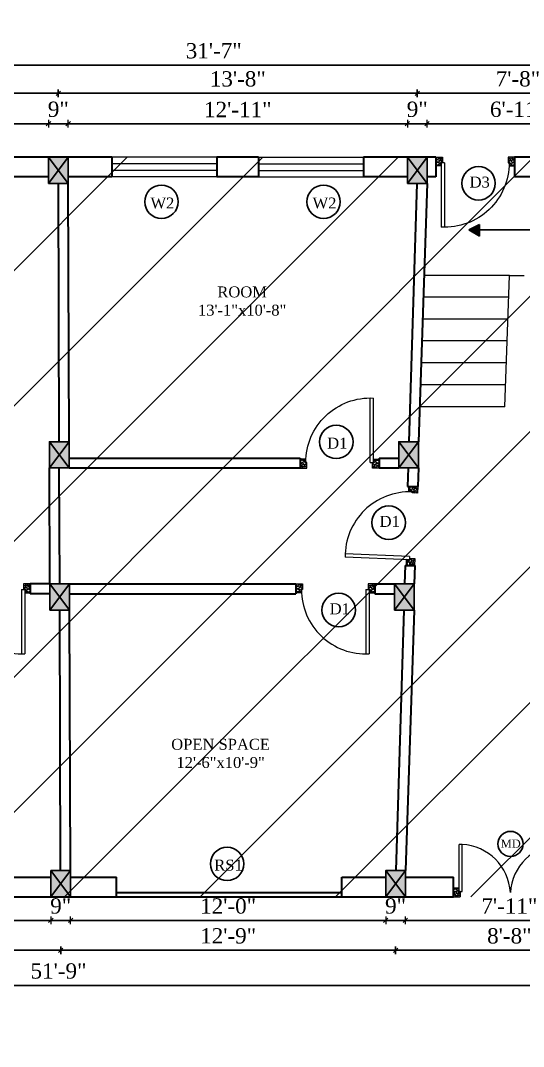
# Model space of a CAD drawing. Header units: inches. Extents: x 6873 to 34015, y -4010 to 8204.
# Drawn here: x 14938.4 to 15168.2, y -1550.2 to -1081.3 of the extents above; entities that cross this region are included whole.
import ezdxf

# ---------------------------------------------------------------- set-up
doc = ezdxf.new("R2010")
doc.units = ezdxf.units.IN
doc.header["$LTSCALE"] = 5
doc.header["$MEASUREMENT"] = 0
for name, color, linetype, lineweight in [('A-WALL', 7, 'Continuous', 9), ('Dimension', 7, 'Continuous', 18), ('DOOR', 62, 'Continuous', 0), ('Dw', 2, 'Continuous', 18), ('tefriş', 30, 'Continuous', 9)]:
    doc.layers.add(name, color=color, linetype=linetype, lineweight=lineweight)
doc.layers.add('dim line', color=7, linetype='Continuous', lineweight=15, true_color=0xfab2b2)
doc.layers.add('TEXT', color=6, linetype='Continuous')
doc.layers.add('WALL', color=7, linetype='Continuous')
doc.styles.add('ordinary', font='times.ttf')
doc.dimstyles.new('Copy of 96', dxfattribs={"dimtxt": 7, "dimasz": 4, "dimexe": 0.5, "dimexo": 0.5, "dimgap": 3, "dimtad": 1, "dimdec": 1, "dimzin": 11, "dimdsep": 46, "dimlunit": 4, "dimtxsty": 'ordinary', "dimblk": 'OBLIQUE', "dimcen": 0.09, "dimse1": 1, "dimse2": 1, "dimclrt": 6, "dimazin": 0, "dimtfac": 1, "dimtdec": 1, "dimtix": 1, "dimtmove": 2, "dimatfit": 3, "dimldrblk": 'leader', "dimfxl": 0.5, "dimfxlon": 1, "dimtolj": 1, "dimtzin": 0, "dimarcsym": 0})

# ---------------------------------------------------------------- blocks, each defined once
blk = doc.blocks.new('A$C27B36B59')
at = {"layer": 'DOOR'}
for p, q in [((0, 4), (0, 0)), ((2.5, 4), (0, 4)), ((0, 0), (3, 0)), ((2.5, 2.5), (2.5, 4)), ((3, 2.5), (2.5, 2.5)), ((3, 0), (3, 2.5))]:
    blk.add_line(p, q, dxfattribs=at)
for centre, radius, start, end in [((-1.4, -0.54), 4.75, 22.1411, 72.838), ((1.34, 2.09), 1.64, 45.138, 144.8948), ((2.21, 0.3), 2.49, 83.3149, 152.658), ((0.13, 0.37), 2.05, 349.4875, 93.6805), ((1.96, -0.47), 2.01, 58.7447, 166.495), ((-0.06, 0.32), 1.13, 343.542, 86.947), ((2.08, -0.4), 1.17, 38.2816, 160.1519)]:
    blk.add_arc(centre, radius, start, end, dxfattribs=at)
blk = doc.blocks.new('D2')
at = {"layer": 'DOOR'}
for p, q in [((74473.95, 24047.59), (74473.95, 24018.09)), ((74473.95, 24047.59), (74475.45, 24047.59)), ((74475.45, 24047.59), (74475.45, 24018.13))]:
    blk.add_line(p, q, dxfattribs=at)
blk.add_arc((74473.95, 24047.59), 29.5, 180, 272.9146, dxfattribs=at)
at = {"layer": 'DOOR', "xscale": -1, "rotation": 180}
blk.add_blockref('A$C27B36B59', (74441.95, 24050.09), dxfattribs=at)
at = {"layer": 'DOOR', "rotation": 180}
blk.add_blockref('A$C27B36B59', (74477.95, 24050.09), dxfattribs=at)
blk = doc.blocks.new('oblique')
at = {"color": 0, "lineweight": -2}
blk.add_line((0.25, 0.25), (-0.25, -0.25), dxfattribs=at)
at = {"layer": 'dim line', "lineweight": 9}
for p, q in [((-0.4375, 0), (0.4375, 0)), ((0, 0.4375), (0, -0.4375))]:
    blk.add_line(p, q, dxfattribs=at)
blk = doc.blocks.new('*D390')
at = {"layer": 'A-WALL', "color": 0, "lineweight": -2, "ltscale": 50, "transparency": 16777216}
blk.add_line((15213.75, -1506.21), (15109.75, -1506.21), dxfattribs=at)
at = {"layer": 'Defpoints', "color": 0, "ltscale": 50, "transparency": 16777216}
for p in [(15109.75, -1481.79), (15213.75, -1481.79), (15109.75, -1506.21)]:
    blk.add_point(p, dxfattribs=at)
at = {"layer": 'A-WALL', "color": 0, "lineweight": -2, "ltscale": 50, "transparency": 16777216, "xscale": 4, "yscale": 4, "zscale": 4, "rotation": 180.0000000000005}
blk.add_blockref('oblique', (15109.75, -1506.21), dxfattribs=at)
at = {"layer": 'A-WALL', "color": 0, "lineweight": -2, "ltscale": 50, "transparency": 16777216, "xscale": 4, "yscale": 4, "zscale": 4}
blk.add_blockref('oblique', (15213.75, -1506.21), dxfattribs=at)
at = {"layer": 'A-WALL', "color": 6, "ltscale": 50, "transparency": 16777216, "insert": (15161.75, -1499.65), "char_height": 7, "attachment_point": 5, "style": 'ordinary'}
blk.add_mtext('\\A1;8\'-8"', dxfattribs=at)
blk = doc.blocks.new('_OBLIQUE')
at = {"color": 0, "linetype": 'ByBlock'}
blk.add_line((-0.5, -0.5), (0.5, 0.5), dxfattribs=at)
blk = doc.blocks.new('leader')
at = {"layer": 'Dimension'}
for p, q in [((0, -4.33), (0, 4.33)), ((-4.42, 0), (4.42, 0))]:
    blk.add_line(p, q, dxfattribs=at)
blk = doc.blocks.new('*D391')
at = {"layer": 'A-WALL', "color": 0, "lineweight": -2, "ltscale": 50, "transparency": 16777216}
blk.add_line((15109.75, -1506.21), (14956.75, -1506.21), dxfattribs=at)
at = {"layer": 'Defpoints', "color": 0, "ltscale": 50, "transparency": 16777216}
for p in [(14956.75, -1481.79), (15109.75, -1481.79), (14956.75, -1506.21)]:
    blk.add_point(p, dxfattribs=at)
at = {"layer": 'A-WALL', "color": 0, "lineweight": -2, "ltscale": 50, "transparency": 16777216, "xscale": 4, "yscale": 4, "zscale": 4, "rotation": 180}
blk.add_blockref('oblique', (14956.75, -1506.21), dxfattribs=at)
at = {"layer": 'A-WALL', "color": 0, "lineweight": -2, "ltscale": 50, "transparency": 16777216, "xscale": 4, "yscale": 4, "zscale": 4}
blk.add_blockref('oblique', (15109.75, -1506.21), dxfattribs=at)
at = {"layer": 'A-WALL', "color": 6, "ltscale": 50, "transparency": 16777216, "insert": (15033.25, -1499.64), "char_height": 7, "attachment_point": 5, "style": 'ordinary'}
blk.add_mtext('\\A1;12\'-9"', dxfattribs=at)
blk = doc.blocks.new('*D392')
at = {"layer": 'A-WALL', "color": 0, "lineweight": -2, "ltscale": 50, "transparency": 16777216}
blk.add_line((14956.75, -1506.21), (14806.75, -1506.21), dxfattribs=at)
at = {"layer": 'Defpoints', "color": 0, "ltscale": 50, "transparency": 16777216}
for p in [(14806.75, -1481.79), (14956.75, -1481.79), (14806.75, -1506.21)]:
    blk.add_point(p, dxfattribs=at)
at = {"layer": 'A-WALL', "color": 0, "lineweight": -2, "ltscale": 50, "transparency": 16777216, "xscale": 4, "yscale": 4, "zscale": 4, "rotation": 180}
blk.add_blockref('oblique', (14806.75, -1506.21), dxfattribs=at)
at = {"layer": 'A-WALL', "color": 0, "lineweight": -2, "ltscale": 50, "transparency": 16777216, "xscale": 4, "yscale": 4, "zscale": 4}
blk.add_blockref('oblique', (14956.75, -1506.21), dxfattribs=at)
at = {"layer": 'A-WALL', "color": 6, "ltscale": 50, "transparency": 16777216, "insert": (14881.75, -1499.65), "char_height": 7, "attachment_point": 5, "style": 'ordinary'}
blk.add_mtext('\\A1;12\'-6"', dxfattribs=at)
blk = doc.blocks.new('*D369')
at = {"layer": 'A-WALL', "color": 0, "lineweight": -2, "ltscale": 50, "transparency": 16777216}
blk.add_line((15266.25, -1522.26), (14645.25, -1522.26), dxfattribs=at)
at = {"layer": 'Defpoints', "color": 0, "ltscale": 50, "transparency": 16777216}
for p in [(15266.25, -1472.62), (14645.25, -1478.62), (14645.25, -1522.26)]:
    blk.add_point(p, dxfattribs=at)
at = {"layer": 'A-WALL', "color": 0, "lineweight": -2, "ltscale": 50, "transparency": 16777216, "xscale": 4, "yscale": 4, "zscale": 4, "rotation": 180}
blk.add_blockref('oblique', (14645.25, -1522.26), dxfattribs=at)
at = {"layer": 'A-WALL', "color": 0, "lineweight": -2, "ltscale": 50, "transparency": 16777216, "xscale": 4, "yscale": 4, "zscale": 4}
blk.add_blockref('oblique', (15266.25, -1522.26), dxfattribs=at)
at = {"layer": 'A-WALL', "color": 6, "ltscale": 50, "transparency": 16777216, "insert": (14955.75, -1515.69), "char_height": 7, "attachment_point": 5, "style": 'ordinary'}
blk.add_mtext('\\A1;51\'-9"', dxfattribs=at)
blk = doc.blocks.new('*D402')
at = {"layer": 'A-WALL', "color": 0, "lineweight": -2, "ltscale": 50, "transparency": 16777216}
blk.add_line((14847.52, -1128.48), (14951.17, -1128.48), dxfattribs=at)
at = {"layer": 'Defpoints', "color": 0, "ltscale": 50, "transparency": 16777216}
for p in [(14951.17, -1128.48), (14847.52, -1143.79), (14951.17, -1143.79)]:
    blk.add_point(p, dxfattribs=at)
at = {"layer": 'A-WALL', "color": 0, "lineweight": -2, "ltscale": 50, "transparency": 16777216, "xscale": 4, "yscale": 4, "zscale": 4}
for p, rotation in [((14847.52, -1128.48), 180.0000000000261), ((14951.17, -1128.48), 2.605510395054913e-11)]:
    blk.add_blockref('oblique', p, dxfattribs=dict(at, rotation=rotation))
at = {"layer": 'A-WALL', "color": 6, "ltscale": 50, "transparency": 16777216, "insert": (14899.34, -1121.92), "char_height": 7, "attachment_point": 5, "style": 'ordinary'}
blk.add_mtext('\\A1;8\'-8"', dxfattribs=at)
blk = doc.blocks.new('*D403')
at = {"layer": 'A-WALL', "color": 0, "lineweight": -2, "ltscale": 50, "transparency": 16777216}
for p, q in [((14951.17, -1128.48), (14947.17, -1128.48)), ((14951.17, -1128.48), (14960.17, -1128.48)), ((14960.17, -1128.48), (14964.17, -1128.48))]:
    blk.add_line(p, q, dxfattribs=at)
at = {"layer": 'Defpoints', "color": 0, "ltscale": 50, "transparency": 16777216}
for p in [(14960.17, -1128.48), (14951.17, -1143.79), (14960.17, -1143.79)]:
    blk.add_point(p, dxfattribs=at)
at = {"layer": 'A-WALL', "color": 0, "lineweight": -2, "ltscale": 50, "transparency": 16777216, "xscale": 4, "yscale": 4, "zscale": 4}
for p, rotation in [((14951.17, -1128.48), 2.605915483400167e-11), ((14960.17, -1128.48), 180.0000000000261)]:
    blk.add_blockref('oblique', p, dxfattribs=dict(at, rotation=rotation))
at = {"layer": 'A-WALL', "color": 6, "ltscale": 50, "transparency": 16777216, "insert": (14955.67, -1121.91), "char_height": 7, "attachment_point": 5, "style": 'ordinary'}
blk.add_mtext('\\A1;9"', dxfattribs=at)
blk = doc.blocks.new('*D404')
at = {"layer": 'A-WALL', "color": 0, "lineweight": -2, "ltscale": 50, "transparency": 16777216}
blk.add_line((14960.17, -1128.48), (15115.17, -1128.48), dxfattribs=at)
at = {"layer": 'Defpoints', "color": 0, "ltscale": 50, "transparency": 16777216}
for p in [(15115.17, -1128.48), (14960.17, -1143.79), (15115.17, -1143.79)]:
    blk.add_point(p, dxfattribs=at)
at = {"layer": 'A-WALL', "color": 0, "lineweight": -2, "ltscale": 50, "transparency": 16777216, "xscale": 4, "yscale": 4, "zscale": 4}
for p, rotation in [((14960.17, -1128.48), 180.0000000000261), ((15115.17, -1128.48), 2.605510395054913e-11)]:
    blk.add_blockref('oblique', p, dxfattribs=dict(at, rotation=rotation))
at = {"layer": 'A-WALL', "color": 6, "ltscale": 50, "transparency": 16777216, "insert": (15037.67, -1121.98), "char_height": 7, "attachment_point": 5, "style": 'ordinary'}
blk.add_mtext('\\A1;12\'-11"', dxfattribs=at)
blk = doc.blocks.new('*D405')
at = {"layer": 'A-WALL', "color": 0, "lineweight": -2, "ltscale": 50, "transparency": 16777216}
for p, q in [((15115.17, -1128.48), (15111.17, -1128.48)), ((15115.17, -1128.48), (15124.17, -1128.48)), ((15124.17, -1128.48), (15128.17, -1128.48))]:
    blk.add_line(p, q, dxfattribs=at)
at = {"layer": 'Defpoints', "color": 0, "ltscale": 50, "transparency": 16777216}
for p in [(15124.17, -1128.48), (15115.17, -1143.79), (15124.17, -1143.79)]:
    blk.add_point(p, dxfattribs=at)
at = {"layer": 'A-WALL', "color": 0, "lineweight": -2, "ltscale": 50, "transparency": 16777216, "xscale": 4, "yscale": 4, "zscale": 4}
for p, rotation in [((15115.17, -1128.48), 2.605915483400167e-11), ((15124.17, -1128.48), 180.0000000000261)]:
    blk.add_blockref('oblique', p, dxfattribs=dict(at, rotation=rotation))
at = {"layer": 'A-WALL', "color": 6, "ltscale": 50, "transparency": 16777216, "insert": (15119.67, -1121.91), "char_height": 7, "attachment_point": 5, "style": 'ordinary'}
blk.add_mtext('\\A1;9"', dxfattribs=at)
blk = doc.blocks.new('*D406')
at = {"layer": 'A-WALL', "color": 0, "lineweight": -2, "ltscale": 50, "transparency": 16777216}
blk.add_line((15124.17, -1128.48), (15207.17, -1128.48), dxfattribs=at)
at = {"layer": 'Defpoints', "color": 0, "ltscale": 50, "transparency": 16777216}
for p in [(15207.17, -1128.48), (15124.17, -1143.79), (15207.17, -1143.79)]:
    blk.add_point(p, dxfattribs=at)
at = {"layer": 'A-WALL', "color": 0, "lineweight": -2, "ltscale": 50, "transparency": 16777216, "xscale": 4, "yscale": 4, "zscale": 4}
for p, rotation in [((15124.17, -1128.48), 180.0000000000261), ((15207.17, -1128.48), 2.605510395054913e-11)]:
    blk.add_blockref('oblique', p, dxfattribs=dict(at, rotation=rotation))
at = {"layer": 'A-WALL', "color": 6, "ltscale": 50, "transparency": 16777216, "insert": (15165.67, -1121.92), "char_height": 7, "attachment_point": 5, "style": 'ordinary'}
blk.add_mtext('\\A1;6\'-11"', dxfattribs=at)
blk = doc.blocks.new('*D408')
at = {"layer": 'A-WALL', "color": 0, "lineweight": -2, "ltscale": 50, "transparency": 16777216}
blk.add_line((15211.67, -1114.58), (15119.67, -1114.58), dxfattribs=at)
at = {"layer": 'Defpoints', "color": 0, "ltscale": 50, "transparency": 16777216}
for p in [(15119.67, -1114.58), (15119.67, -1143.79), (15211.67, -1143.79)]:
    blk.add_point(p, dxfattribs=at)
at = {"layer": 'A-WALL', "color": 0, "lineweight": -2, "ltscale": 50, "transparency": 16777216, "xscale": 4, "yscale": 4, "zscale": 4, "rotation": 180}
blk.add_blockref('oblique', (15119.67, -1114.58), dxfattribs=at)
at = {"layer": 'A-WALL', "color": 0, "lineweight": -2, "ltscale": 50, "transparency": 16777216, "xscale": 4, "yscale": 4, "zscale": 4}
blk.add_blockref('oblique', (15211.67, -1114.58), dxfattribs=at)
at = {"layer": 'A-WALL', "color": 6, "ltscale": 50, "transparency": 16777216, "insert": (15165.67, -1108.01), "char_height": 7, "attachment_point": 5, "style": 'ordinary'}
blk.add_mtext('\\A1;7\'-8"', dxfattribs=at)
blk = doc.blocks.new('*D409')
at = {"layer": 'A-WALL', "color": 0, "lineweight": -2, "ltscale": 50, "transparency": 16777216}
blk.add_line((15119.67, -1114.58), (14955.67, -1114.58), dxfattribs=at)
at = {"layer": 'Defpoints', "color": 0, "ltscale": 50, "transparency": 16777216}
for p in [(14955.67, -1114.58), (14955.67, -1143.79), (15119.67, -1143.79)]:
    blk.add_point(p, dxfattribs=at)
at = {"layer": 'A-WALL', "color": 0, "lineweight": -2, "ltscale": 50, "transparency": 16777216, "xscale": 4, "yscale": 4, "zscale": 4, "rotation": 180}
blk.add_blockref('oblique', (14955.67, -1114.58), dxfattribs=at)
at = {"layer": 'A-WALL', "color": 0, "lineweight": -2, "ltscale": 50, "transparency": 16777216, "xscale": 4, "yscale": 4, "zscale": 4}
blk.add_blockref('oblique', (15119.67, -1114.58), dxfattribs=at)
at = {"layer": 'A-WALL', "color": 6, "ltscale": 50, "transparency": 16777216, "insert": (15037.67, -1108.02), "char_height": 7, "attachment_point": 5, "style": 'ordinary'}
blk.add_mtext('\\A1;13\'-8"', dxfattribs=at)
blk = doc.blocks.new('*D410')
at = {"layer": 'A-WALL', "color": 0, "lineweight": -2, "ltscale": 50, "transparency": 16777216}
blk.add_line((14955.67, -1114.58), (14842.34, -1114.58), dxfattribs=at)
at = {"layer": 'Defpoints', "color": 0, "ltscale": 50, "transparency": 16777216}
for p in [(14842.34, -1114.58), (14842.34, -1143.79), (14955.67, -1143.79)]:
    blk.add_point(p, dxfattribs=at)
at = {"layer": 'A-WALL', "color": 0, "lineweight": -2, "ltscale": 50, "transparency": 16777216, "xscale": 4, "yscale": 4, "zscale": 4, "rotation": 180}
blk.add_blockref('oblique', (14842.34, -1114.58), dxfattribs=at)
at = {"layer": 'A-WALL', "color": 0, "lineweight": -2, "ltscale": 50, "transparency": 16777216, "xscale": 4, "yscale": 4, "zscale": 4}
blk.add_blockref('oblique', (14955.67, -1114.58), dxfattribs=at)
at = {"layer": 'A-WALL', "color": 6, "ltscale": 50, "transparency": 16777216, "insert": (14899, -1108.01), "char_height": 7, "attachment_point": 5, "style": 'ordinary'}
blk.add_mtext('\\A1;9\'-5"', dxfattribs=at)
blk = doc.blocks.new('*D371')
at = {"layer": 'A-WALL', "color": 0, "lineweight": -2, "ltscale": 50, "transparency": 16777216}
blk.add_line((14837.17, -1101.74), (15216.17, -1101.74), dxfattribs=at)
at = {"layer": 'Defpoints', "color": 0, "ltscale": 50, "transparency": 16777216}
for p in [(15216.17, -1101.74), (14837.17, -1143.79), (15216.17, -1143.79)]:
    blk.add_point(p, dxfattribs=at)
at = {"layer": 'A-WALL', "color": 0, "lineweight": -2, "ltscale": 50, "transparency": 16777216, "xscale": 4, "yscale": 4, "zscale": 4, "rotation": 180}
blk.add_blockref('oblique', (14837.17, -1101.74), dxfattribs=at)
at = {"layer": 'A-WALL', "color": 0, "lineweight": -2, "ltscale": 50, "transparency": 16777216, "xscale": 4, "yscale": 4, "zscale": 4}
blk.add_blockref('oblique', (15216.17, -1101.74), dxfattribs=at)
at = {"layer": 'A-WALL', "color": 6, "ltscale": 50, "transparency": 16777216, "insert": (15026.67, -1095.17), "char_height": 7, "attachment_point": 5, "style": 'ordinary'}
blk.add_mtext('\\A1;31\'-7"', dxfattribs=at)
blk = doc.blocks.new('*D375')
at = {"layer": 'A-WALL', "color": 0, "lineweight": -2, "ltscale": 50, "transparency": 16777216}
blk.add_line((14811.25, -1492.55), (14952.25, -1492.55), dxfattribs=at)
at = {"layer": 'Defpoints', "color": 0, "ltscale": 50, "transparency": 16777216}
for p in [(14811.25, -1481.79), (14952.25, -1481.79), (14952.25, -1492.55)]:
    blk.add_point(p, dxfattribs=at)
at = {"layer": 'A-WALL', "color": 0, "lineweight": -2, "ltscale": 50, "transparency": 16777216, "xscale": 4, "yscale": 4, "zscale": 4, "rotation": 180}
blk.add_blockref('oblique', (14811.25, -1492.55), dxfattribs=at)
at = {"layer": 'A-WALL', "color": 0, "lineweight": -2, "ltscale": 50, "transparency": 16777216, "xscale": 4, "yscale": 4, "zscale": 4}
blk.add_blockref('oblique', (14952.25, -1492.55), dxfattribs=at)
at = {"layer": 'A-WALL', "color": 6, "ltscale": 50, "transparency": 16777216, "insert": (14881.75, -1485.98), "char_height": 7, "attachment_point": 5, "style": 'ordinary'}
blk.add_mtext('\\A1;11\'-9"', dxfattribs=at)
blk = doc.blocks.new('*D376')
at = {"layer": 'A-WALL', "color": 0, "lineweight": -2, "ltscale": 50, "transparency": 16777216}
for p, q in [((14952.25, -1492.55), (14948.25, -1492.55)), ((14952.25, -1492.55), (14961.25, -1492.55)), ((14961.25, -1492.55), (14965.25, -1492.55))]:
    blk.add_line(p, q, dxfattribs=at)
at = {"layer": 'Defpoints', "color": 0, "ltscale": 50, "transparency": 16777216}
for p in [(14952.25, -1481.79), (14961.25, -1481.79), (14961.25, -1492.55)]:
    blk.add_point(p, dxfattribs=at)
at = {"layer": 'A-WALL', "color": 0, "lineweight": -2, "ltscale": 50, "transparency": 16777216, "xscale": 4, "yscale": 4, "zscale": 4}
blk.add_blockref('oblique', (14952.25, -1492.55), dxfattribs=at)
at = {"layer": 'A-WALL', "color": 0, "lineweight": -2, "ltscale": 50, "transparency": 16777216, "xscale": 4, "yscale": 4, "zscale": 4, "rotation": 180}
blk.add_blockref('oblique', (14961.25, -1492.55), dxfattribs=at)
at = {"layer": 'A-WALL', "color": 6, "ltscale": 50, "transparency": 16777216, "insert": (14956.75, -1485.98), "char_height": 7, "attachment_point": 5, "style": 'ordinary'}
blk.add_mtext('\\A1;9"', dxfattribs=at)
blk = doc.blocks.new('*D366')
at = {"layer": 'A-WALL', "color": 0, "lineweight": -2, "ltscale": 50, "transparency": 16777216}
blk.add_line((14961.25, -1492.55), (15105.25, -1492.55), dxfattribs=at)
at = {"layer": 'Defpoints', "color": 0, "ltscale": 50, "transparency": 16777216}
for p in [(14961.25, -1481.79), (15105.25, -1481.79), (15105.25, -1492.55)]:
    blk.add_point(p, dxfattribs=at)
at = {"layer": 'A-WALL', "color": 0, "lineweight": -2, "ltscale": 50, "transparency": 16777216, "xscale": 4, "yscale": 4, "zscale": 4, "rotation": 180}
blk.add_blockref('oblique', (14961.25, -1492.55), dxfattribs=at)
at = {"layer": 'A-WALL', "color": 0, "lineweight": -2, "ltscale": 50, "transparency": 16777216, "xscale": 4, "yscale": 4, "zscale": 4}
blk.add_blockref('oblique', (15105.25, -1492.55), dxfattribs=at)
at = {"layer": 'A-WALL', "color": 6, "ltscale": 50, "transparency": 16777216, "insert": (15033.25, -1485.99), "char_height": 7, "attachment_point": 5, "style": 'ordinary'}
blk.add_mtext('\\A1;12\'-0"', dxfattribs=at)
blk = doc.blocks.new('*D367')
at = {"layer": 'A-WALL', "color": 0, "lineweight": -2, "ltscale": 50, "transparency": 16777216}
for p, q in [((15105.25, -1492.55), (15101.25, -1492.55)), ((15105.25, -1492.55), (15114.25, -1492.55)), ((15114.25, -1492.55), (15118.25, -1492.55))]:
    blk.add_line(p, q, dxfattribs=at)
at = {"layer": 'Defpoints', "color": 0, "ltscale": 50, "transparency": 16777216}
for p in [(15105.25, -1481.79), (15114.25, -1481.79), (15114.25, -1492.55)]:
    blk.add_point(p, dxfattribs=at)
at = {"layer": 'A-WALL', "color": 0, "lineweight": -2, "ltscale": 50, "transparency": 16777216, "xscale": 4, "yscale": 4, "zscale": 4}
blk.add_blockref('oblique', (15105.25, -1492.55), dxfattribs=at)
at = {"layer": 'A-WALL', "color": 0, "lineweight": -2, "ltscale": 50, "transparency": 16777216, "xscale": 4, "yscale": 4, "zscale": 4, "rotation": 180}
blk.add_blockref('oblique', (15114.25, -1492.55), dxfattribs=at)
at = {"layer": 'A-WALL', "color": 6, "ltscale": 50, "transparency": 16777216, "insert": (15109.75, -1485.98), "char_height": 7, "attachment_point": 5, "style": 'ordinary'}
blk.add_mtext('\\A1;9"', dxfattribs=at)
blk = doc.blocks.new('*D368')
at = {"layer": 'A-WALL', "color": 0, "lineweight": -2, "ltscale": 50, "transparency": 16777216}
blk.add_line((15114.25, -1492.55), (15209.25, -1492.55), dxfattribs=at)
at = {"layer": 'Defpoints', "color": 0, "ltscale": 50, "transparency": 16777216}
for p in [(15114.25, -1481.79), (15209.25, -1481.79), (15209.25, -1492.55)]:
    blk.add_point(p, dxfattribs=at)
at = {"layer": 'A-WALL', "color": 0, "lineweight": -2, "ltscale": 50, "transparency": 16777216, "xscale": 4, "yscale": 4, "zscale": 4, "rotation": 180}
blk.add_blockref('oblique', (15114.25, -1492.55), dxfattribs=at)
at = {"layer": 'A-WALL', "color": 0, "lineweight": -2, "ltscale": 50, "transparency": 16777216, "xscale": 4, "yscale": 4, "zscale": 4}
blk.add_blockref('oblique', (15209.25, -1492.55), dxfattribs=at)
at = {"layer": 'A-WALL', "color": 6, "ltscale": 50, "transparency": 16777216, "insert": (15161.75, -1485.98), "char_height": 7, "attachment_point": 5, "style": 'ordinary'}
blk.add_mtext('\\A1;7\'-11"', dxfattribs=at)
blk = doc.blocks.new('*D381')
at = {"layer": 'A-WALL', "color": 0, "lineweight": -2, "ltscale": 50, "transparency": 16777216}
blk.add_line((15301.19, -1277.79), (15301.19, -3142.55), dxfattribs=at)
at = {"layer": 'Defpoints', "color": 0, "ltscale": 50, "transparency": 16777216}
for p in [(13831.43, -1277.79), (15228.46, -3142.55), (15301.19, -3142.55)]:
    blk.add_point(p, dxfattribs=at)
at = {"layer": 'A-WALL', "color": 0, "lineweight": -2, "ltscale": 50, "transparency": 16777216, "xscale": 4, "yscale": 4, "zscale": 4}
for p, rotation in [((15301.19, -1277.79), 90), ((15301.19, -3142.55), 270)]:
    blk.add_blockref('oblique', p, dxfattribs=dict(at, rotation=rotation))
at = {"layer": 'A-WALL', "color": 6, "ltscale": 50, "transparency": 16777216, "insert": (15294.63, -2210.17), "char_height": 7, "attachment_point": 5, "rotation": 90, "style": 'ordinary'}
blk.add_mtext('\\A1;155\'-5"', dxfattribs=at)
blk = doc.blocks.new('*D384')
at = {"layer": 'A-WALL', "color": 0, "lineweight": -2, "ltscale": 50, "transparency": 16777216}
blk.add_line((15289.77, -1354.79), (15289.77, -1469.79), dxfattribs=at)
at = {"layer": 'Defpoints', "color": 0, "ltscale": 50, "transparency": 16777216}
for p in [(13831.8, -1354.79), (15218.17, -1469.79), (15289.77, -1469.79)]:
    blk.add_point(p, dxfattribs=at)
at = {"layer": 'A-WALL', "color": 0, "lineweight": -2, "ltscale": 50, "transparency": 16777216, "xscale": 4, "yscale": 4, "zscale": 4}
for p, rotation in [((15289.77, -1354.79), 90), ((15289.77, -1469.79), 270)]:
    blk.add_blockref('oblique', p, dxfattribs=dict(at, rotation=rotation))
at = {"layer": 'A-WALL', "color": 6, "ltscale": 50, "transparency": 16777216, "insert": (15283.2, -1412.29), "char_height": 7, "attachment_point": 5, "rotation": 90, "style": 'ordinary'}
blk.add_mtext('\\A1;9\'-7"', dxfattribs=at)
blk = doc.blocks.new('*D388')
at = {"layer": 'A-WALL', "color": 0, "lineweight": -2, "ltscale": 50, "transparency": 16777216}
blk.add_line((15312.08, -1348.79), (15312.08, -1475.79), dxfattribs=at)
at = {"layer": 'Defpoints', "color": 0, "ltscale": 50, "transparency": 16777216}
for p in [(13831.77, -1348.79), (15218.21, -1475.79), (15312.08, -1475.79)]:
    blk.add_point(p, dxfattribs=at)
at = {"layer": 'A-WALL', "color": 0, "lineweight": -2, "ltscale": 50, "transparency": 16777216, "xscale": 4, "yscale": 4, "zscale": 4}
for p, rotation in [((15312.08, -1348.79), 90), ((15312.08, -1475.79), 270)]:
    blk.add_blockref('oblique', p, dxfattribs=dict(at, rotation=rotation))
at = {"layer": 'A-WALL', "color": 6, "ltscale": 50, "transparency": 16777216, "insert": (15305.5, -1412.29), "char_height": 7, "attachment_point": 5, "rotation": 90, "style": 'ordinary'}
blk.add_mtext('\\A1;10\'-7"', dxfattribs=at)

msp = doc.modelspace()

# ---------------------------------------------------------------- hatches: boundary and pattern name
at = {"layer": 'WALL', "linetype": 'ByBlock', "ltscale": 5, "true_color": 0xf8991e}
h = msp.add_hatch(dxfattribs=at)
h.set_pattern_fill('ANSI31', color=30, scale=350)
h.set_pattern_definition([(45, (8200.943, 1103.258), (-30.93592, 30.93592), [])])
h.paths.add_polyline_path([(14645.25, -1481.79), (14837.17, -1143.79), (15216.17, -1143.79), (15217.66, -1385.79), (15266.25, -1385.79), (15266.25, -1475.79), (15218.25, -1475.79), (15218.25, -1481.79)])
h = msp.add_hatch(color=30, dxfattribs=at)
h.dxf.hatch_style = 1
h.paths.add_polyline_path([(14955.67, -1149.79), (14951.17, -1155.79), (14960.17, -1155.79)])
h.paths.add_polyline_path([(14960.17, -1155.79), (14960.17, -1143.79), (14955.67, -1149.79)])
h.paths.add_polyline_path([(14955.67, -1149.79), (14960.17, -1143.79), (14951.17, -1143.79)])
h.paths.add_polyline_path([(14951.17, -1143.79), (14951.17, -1155.79), (14955.67, -1149.79)])
h = msp.add_hatch(color=30, dxfattribs=at)
h.dxf.hatch_style = 1
h.paths.add_polyline_path([(15119.67, -1149.79), (15115.17, -1155.79), (15124.17, -1155.79)])
h.paths.add_polyline_path([(15124.17, -1155.79), (15124.17, -1143.79), (15119.67, -1149.79)])
h.paths.add_polyline_path([(15119.67, -1149.79), (15124.17, -1143.79), (15115.17, -1143.79)])
h.paths.add_polyline_path([(15115.17, -1143.79), (15115.17, -1155.79), (15119.67, -1149.79)])
at = {"layer": 'WALL', "linetype": 'ByBlock', "ltscale": 5}
msp.add_hatch(color=2, dxfattribs=at).paths.add_polyline_path([(15143.27, -1176.96), (15148.13, -1174.56), (15148.13, -1179.81)])
at = {"layer": 'WALL', "linetype": 'ByBlock', "ltscale": 5, "true_color": 0xf8991e}
h = msp.add_hatch(color=30, dxfattribs=at)
h.dxf.hatch_style = 1
h.paths.add_polyline_path([(14956.1, -1279.79), (14951.6, -1285.79), (14960.6, -1285.79)])
h.paths.add_polyline_path([(14960.6, -1285.79), (14960.6, -1273.79), (14956.1, -1279.79)])
h.paths.add_polyline_path([(14956.1, -1279.79), (14960.6, -1273.79), (14951.6, -1273.79)])
h.paths.add_polyline_path([(14951.6, -1273.79), (14951.6, -1285.79), (14956.1, -1279.79)])
h = msp.add_hatch(color=30, dxfattribs=at)
h.dxf.hatch_style = 1
h.paths.add_polyline_path([(15115.71, -1279.79), (15111.21, -1285.79), (15120.21, -1285.79)])
h.paths.add_polyline_path([(15120.21, -1285.79), (15120.21, -1273.79), (15115.71, -1279.79)])
h.paths.add_polyline_path([(15115.71, -1279.79), (15120.21, -1273.79), (15111.21, -1273.79)])
h.paths.add_polyline_path([(15111.21, -1273.79), (15111.21, -1285.79), (15115.71, -1279.79)])
h = msp.add_hatch(color=30, dxfattribs=at)
h.dxf.hatch_style = 1
h.paths.add_polyline_path([(14956.31, -1344.79), (14951.81, -1350.79), (14960.81, -1350.79)])
h.paths.add_polyline_path([(14960.81, -1350.79), (14960.81, -1338.79), (14956.31, -1344.79)])
h.paths.add_polyline_path([(14956.31, -1344.79), (14960.81, -1338.79), (14951.81, -1338.79)])
h.paths.add_polyline_path([(14951.81, -1338.79), (14951.81, -1350.79), (14956.31, -1344.79)])
h = msp.add_hatch(color=30, dxfattribs=at)
h.dxf.hatch_style = 1
h.paths.add_polyline_path([(15113.73, -1344.79), (15109.23, -1350.79), (15118.23, -1350.79)])
h.paths.add_polyline_path([(15118.23, -1350.79), (15118.23, -1338.79), (15113.73, -1344.79)])
h.paths.add_polyline_path([(15113.73, -1344.79), (15118.23, -1338.79), (15109.23, -1338.79)])
h.paths.add_polyline_path([(15109.23, -1338.79), (15109.23, -1350.79), (15113.73, -1344.79)])
h = msp.add_hatch(color=30, dxfattribs=at)
h.dxf.hatch_style = 1
h.paths.add_polyline_path([(14956.75, -1475.79), (14952.25, -1481.79), (14961.25, -1481.79)])
h.paths.add_polyline_path([(14961.25, -1481.79), (14961.25, -1469.79), (14956.75, -1475.79)])
h.paths.add_polyline_path([(14956.75, -1475.79), (14961.25, -1469.79), (14952.25, -1469.79)])
h.paths.add_polyline_path([(14952.25, -1469.79), (14952.25, -1481.79), (14956.75, -1475.79)])
h = msp.add_hatch(color=30, dxfattribs=at)
h.dxf.hatch_style = 1
h.paths.add_polyline_path([(15109.75, -1475.79), (15105.25, -1481.79), (15114.25, -1481.79)])
h.paths.add_polyline_path([(15114.25, -1481.79), (15114.25, -1469.79), (15109.75, -1475.79)])
h.paths.add_polyline_path([(15109.75, -1475.79), (15114.25, -1469.79), (15105.25, -1469.79)])
h.paths.add_polyline_path([(15105.25, -1469.79), (15105.25, -1481.79), (15109.75, -1475.79)])

# ---------------------------------------------------------------- linework, layer by layer
at = {"color": 1, "ltscale": 5}
for p, q in [((14951.17, -1155.79), (14960.17, -1143.79)), ((14960.17, -1155.79), (14951.17, -1143.79)), ((15115.17, -1155.79), (15124.17, -1143.79)), ((15124.17, -1155.79), (15115.17, -1143.79)), ((15122.76, -1207.79), (15122.42, -1207.78)), ((14951.6, -1285.79), (14960.6, -1273.79)), ((14960.6, -1285.79), (14951.6, -1273.79)), ((15111.21, -1285.79), (15120.21, -1273.79)), ((15120.21, -1285.79), (15111.21, -1273.79)), ((14951.81, -1350.79), (14960.81, -1338.79)), ((14960.81, -1350.79), (14951.81, -1338.79)), ((15109.23, -1350.79), (15118.23, -1338.79)), ((15118.23, -1350.79), (15109.23, -1338.79)), ((14952.25, -1481.79), (14961.25, -1469.79)), ((14961.25, -1481.79), (14952.25, -1469.79)), ((15105.25, -1481.79), (15114.25, -1469.79)), ((15114.25, -1481.79), (15105.25, -1469.79))]:
    msp.add_line(p, q, dxfattribs=at)
at = {"layer": 'A-WALL', "lineweight": 30}
for p, q in [((14980.17, -1143.79), (14932.79, -1143.79)), ((14980.17, -1143.79), (14980.17, -1152.79)), ((15047.17, -1143.79), (15028.17, -1143.79)), ((15028.17, -1143.79), (15028.17, -1152.79)), ((15047.17, -1143.79), (15047.17, -1152.79)), ((15124.17, -1143.79), (15095.17, -1143.79)), ((15095.17, -1143.79), (15095.17, -1152.79)), ((15128.17, -1143.79), (15124.17, -1143.79)), ((15128.17, -1143.79), (15128.17, -1152.79)), ((15216.17, -1143.79), (15164.17, -1143.79)), ((15164.17, -1143.79), (15164.17, -1152.79)), ((14951.17, -1152.79), (14932.79, -1152.79)), ((14980.17, -1152.79), (14960.17, -1152.79)), ((15047.17, -1152.79), (15028.17, -1152.79)), ((15115.17, -1152.79), (15095.17, -1152.79)), ((15128.17, -1152.79), (15124.17, -1152.79)), ((15207.22, -1152.79), (15164.17, -1152.79)), ((14956.08, -1273.79), (14955.69, -1155.79)), ((14960.6, -1273.79), (14960.17, -1155.79)), ((15119.48, -1155.79), (15115.89, -1273.79)), ((15124.17, -1155.79), (15120.21, -1273.79)), ((14960.6, -1281.29), (15066.21, -1281.29)), ((15066.21, -1281.29), (15066.21, -1285.79)), ((15102.21, -1281.29), (15111.21, -1281.29)), ((15102.21, -1281.29), (15102.21, -1285.79)), ((14951.81, -1338.79), (14951.6, -1285.79)), ((14956.31, -1338.78), (14956.1, -1285.78)), ((14960.6, -1285.79), (15066.21, -1285.79)), ((15102.21, -1285.79), (15111.21, -1285.79)), ((15115.53, -1285.79), (15115.27, -1294.29)), ((15120.21, -1285.79), (15119.89, -1294.29)), ((15115.27, -1294.29), (15119.89, -1294.29)), ((15114.17, -1330.29), (15113.91, -1338.79)), ((15114.17, -1330.29), (15118.55, -1330.29)), ((15118.55, -1330.29), (15118.23, -1338.79)), ((14942.81, -1338.79), (14942.81, -1343.29)), ((14951.81, -1338.79), (14942.81, -1338.79)), ((14960.79, -1338.79), (15064.23, -1338.79)), ((15064.23, -1338.79), (15064.23, -1343.29)), ((15100.23, -1338.79), (15109.23, -1338.79)), ((15100.23, -1338.79), (15100.23, -1343.29)), ((14951.81, -1343.29), (14942.81, -1343.29)), ((14960.79, -1343.29), (15064.23, -1343.29)), ((15100.23, -1343.29), (15109.23, -1343.29)), ((14956.73, -1469.79), (14956.33, -1350.79)), ((14961.25, -1469.79), (14960.81, -1350.79)), ((15113.55, -1350.79), (15109.93, -1469.79)), ((15118.23, -1350.79), (15114.25, -1469.79)), ((14931.25, -1472.79), (14952.25, -1472.79)), ((14961.25, -1472.79), (14982.25, -1472.79)), ((14982.25, -1481.79), (14982.25, -1472.79)), ((15085.25, -1472.79), (15105.25, -1472.79)), ((15085.25, -1481.79), (15085.25, -1472.79)), ((15114.25, -1472.79), (15136.25, -1472.79)), ((15136.25, -1481.79), (15136.25, -1472.79)), ((14982.25, -1479.79), (15085.25, -1479.79)), ((14931.25, -1481.79), (14982.25, -1481.79)), ((14982.25, -1481.79), (15085.25, -1481.79)), ((15085.25, -1481.79), (15136.25, -1481.79))]:
    msp.add_line(p, q, dxfattribs=at)
at = {"layer": 'A-WALL', "ltscale": 5}
msp.add_circle((15105.47, 278.39), 4288.21, dxfattribs=at)
at = {"layer": 'DOOR', "ltscale": 0.5}
for p, q in [((15140.15, -1457.84), (15138.75, -1457.84)), ((15138.75, -1479.29), (15138.75, -1457.84)), ((15140.15, -1479.29), (15140.15, -1457.84)), ((15136.25, -1477.79), (15138.65, -1477.79)), ((15138.75, -1479.29), (15140.15, -1479.29)), ((15139.25, -1479.39), (15139.25, -1481.79)), ((15136.25, -1481.79), (15139.25, -1481.79))]:
    msp.add_line(p, q, dxfattribs=at)
for centre, start, end in [((15138.91, -1481.19), 3.4196, 86.9665), ((15185.58, -1481.19), 93.0335, 176.5804)]:
    msp.add_arc(centre, 23.38, start, end, dxfattribs=at)
at = {"layer": 'Dw', "color": 3}
for p, q in [((15028.17, -1143.79), (14980.17, -1143.79)), ((15047.17, -1143.79), (15095.17, -1143.79)), ((15028.17, -1146.79), (14980.17, -1146.79)), ((15047.17, -1146.79), (15095.17, -1146.79)), ((15028.17, -1149.79), (14980.17, -1149.79)), ((15028.17, -1152.79), (14980.17, -1152.79)), ((15047.17, -1149.79), (15095.17, -1149.79)), ((15047.17, -1152.79), (15095.17, -1152.79))]:
    msp.add_line(p, q, dxfattribs=at)
at = {"layer": 'tefriş', "ltscale": 5}
for p, q in [((15161.76, -1197.79), (15122.76, -1197.79)), ((15159.75, -1257.79), (15161.76, -1197.79)), ((15161.76, -1197.79), (15168.5, -1197.79)), ((15161.42, -1207.78), (15122.42, -1207.78)), ((15161.09, -1217.77), (15122.09, -1217.77)), ((15160.75, -1227.76), (15121.75, -1227.76)), ((15160.42, -1237.79), (15121.42, -1237.79)), ((15160.08, -1247.74), (15121.08, -1247.74)), ((15159.75, -1257.79), (15120.75, -1257.79))]:
    msp.add_line(p, q, dxfattribs=at)
at = {"layer": 'TEXT'}
for centre, radius in [((15147.69, -1155.71), 7.64), ((15002.8, -1164.14), 7.64), ((15076.87, -1164.14), 7.64), ((15082.68, -1273.87), 7.64), ((15106.63, -1310.77), 7.64), ((15083.76, -1350.71), 7.64), ((15162.28, -1457.58), 5.73), ((15032.78, -1466.72), 7.64)]:
    msp.add_circle(centre, radius, dxfattribs=at)
at = {"layer": 'WALL', "color": 2, "linetype": 'ByBlock', "ltscale": 5}
for p, q in [((15143.27, -1176.96), (15148.13, -1174.56)), ((15148.13, -1174.56), (15148.13, -1179.81)), ((15148.13, -1179.81), (15143.27, -1176.96)), ((15148.13, -1176.96), (15187.87, -1176.96))]:
    msp.add_line(p, q, dxfattribs=at)
for points in [[(14951.17, -1155.79), (14960.17, -1155.79), (14960.17, -1143.79), (14951.17, -1143.79)], [(15115.17, -1155.79), (15124.17, -1155.79), (15124.17, -1143.79), (15115.17, -1143.79)], [(14951.6, -1285.79), (14960.6, -1285.79), (14960.6, -1273.79), (14951.6, -1273.79)], [(15111.21, -1285.79), (15120.21, -1285.79), (15120.21, -1273.79), (15111.21, -1273.79)], [(14951.81, -1350.79), (14960.81, -1350.79), (14960.81, -1338.79), (14951.81, -1338.79)], [(15109.23, -1350.79), (15118.23, -1350.79), (15118.23, -1338.79), (15109.23, -1338.79)], [(14952.25, -1481.79), (14961.25, -1481.79), (14961.25, -1469.79), (14952.25, -1469.79)], [(15105.25, -1481.79), (15114.25, -1481.79), (15114.25, -1469.79), (15105.25, -1469.79)]]:
    msp.add_lwpolyline(points, close=True, dxfattribs=at)

# ---------------------------------------------------------------- block references
at = {"layer": 'DOOR'}
msp.add_blockref('A$C27B36B59', (15136.25, -1481.79), dxfattribs=at)
at = {"layer": 'WALL', "color": 2, "linetype": 'ByBlock', "xscale": -1}
msp.add_blockref('D2', (89606.12, -25193.88), dxfattribs=at)
at = {"layer": 'WALL', "color": 2, "linetype": 'ByBlock', "xscale": -1, "rotation": 180}
msp.add_blockref('D2', (-59375.74, 22764.29), dxfattribs=at)
at = {"layer": 'WALL', "color": 2, "linetype": 'ByBlock', "rotation": 267.8625062016944}
msp.add_blockref('D2', (-6136.95, 73992.85), dxfattribs=at)
at = {"layer": 'WALL', "color": 2, "linetype": 'ByBlock'}
for p in [(-59535.14, -25388.88), (-59377.72, -25388.88)]:
    msp.add_blockref('D2', p, dxfattribs=at)

# ---------------------------------------------------------------- texts
at = {"layer": 'TEXT', "style": 'ordinary'}
for s, height, rotation, p in [('D3', 5, 0.0004, (15143.6, -1157.64)), ('W2', 5, 0.0004, (14997.77, -1167.21)), ('W2', 5, 0.0004, (15071.83, -1167.21)), ('D1', 5, 0.0004, (15078.53, -1276.94)), ('D1', 5, 359.9996, (15102.48, -1312.69)), ('D1', 5, 0.0004, (15079.66, -1352.64)), ('MD', 3.75, 359.9996, (15157.83, -1459.32)), ('RS1', 5, 0.0004, (15026.93, -1469.78))]:
    msp.add_text(s, height=height, rotation=rotation, dxfattribs=at).set_placement(p)
at = {"layer": 'TEXT', "char_height": 5, "attachment_point": 8, "rotation": 359.9996, "style": 'ordinary'}
for s, insert in [('ROOM\\P13\'-1"x10\'-8"', (15039.66, -1216.24)), ('OPEN SPACE\\P12\'-6"x10\'-9"', (15029.82, -1422.96))]:
    msp.add_mtext_dynamic_manual_height_columns(s, width=101.5687, gutter_width=1720.72, heights=[0], dxfattribs=dict(at, insert=insert))

# ---------------------------------------------------------------- dimensions: what is measured, and where the dimension line sits
at = {"layer": 'A-WALL', "ltscale": 50}
for base, p1, p2, picture, middle in [((15216.17, -1101.74), (14837.17, -1143.79), (15216.17, -1143.79), '*D371', (15026.67, -1095.17)), ((14842.34, -1114.58), (14955.67, -1143.79), (14842.34, -1143.79), '*D410', (14899, -1108.01)), ((14955.67, -1114.58), (15119.67, -1143.79), (14955.67, -1143.79), '*D409', (15037.67, -1108.02)), ((14645.25, -1522.26), (15266.25, -1472.62), (14645.25, -1478.62), '*D369', (14955.75, -1515.69)), ((14952.25, -1492.55), (14811.25, -1481.79), (14952.25, -1481.79), '*D375', (14881.75, -1485.98)), ((14961.25, -1492.55), (14952.25, -1481.79), (14961.25, -1481.79), '*D376', (14956.75, -1485.98)), ((15105.25, -1492.55), (14961.25, -1481.79), (15105.25, -1481.79), '*D366', (15033.25, -1485.99)), ((15114.25, -1492.55), (15105.25, -1481.79), (15114.25, -1481.79), '*D367', (15109.75, -1485.98)), ((15209.25, -1492.55), (15114.25, -1481.79), (15209.25, -1481.79), '*D368', (15161.75, -1485.98)), ((14806.75, -1506.21), (14956.75, -1481.79), (14806.75, -1481.79), '*D392', (14881.75, -1499.65)), ((14956.75, -1506.21), (15109.75, -1481.79), (14956.75, -1481.79), '*D391', (15033.25, -1499.64))]:
    dim = msp.add_linear_dim(base=base, p1=p1, p2=p2, dimstyle='Copy of 96', override={"dimdec": 0, "dimblk": 'oblique', "dimtdec": 0, "dimarcsym": 1}, dxfattribs=at)
    dim.commit()
    dim.dimension.update_dxf_attribs({"geometry": picture, "text_midpoint": middle})
for p1, p2, distance, picture, middle in [((15211.67, -1143.79), (15119.67, -1143.79), -29.21, '*D408', (15165.67, -1108.01)), ((15213.75, -1481.79), (15109.75, -1481.79), 24.41, '*D390', (15161.75, -1499.65))]:
    dim = msp.add_aligned_dim(p1=p1, p2=p2, distance=distance, dimstyle='Copy of 96', override={"dimdec": 0, "dimblk": 'oblique', "dimtdec": 0, "dimarcsym": 1}, dxfattribs=at)
    dim.commit()
    dim.dimension.update_dxf_attribs({"geometry": picture, "text_midpoint": middle})
for base, p1, p2, angle, picture, middle in [((14951.17, -1128.48), (14847.52, -1143.79), (14951.17, -1143.79), 180, '*D402', (14899.34, -1121.92)), ((14960.17, -1128.48), (14951.17, -1143.79), (14960.17, -1143.79), 180, '*D403', (14955.67, -1121.91)), ((15115.17, -1128.48), (14960.17, -1143.79), (15115.17, -1143.79), 180, '*D404', (15037.67, -1121.98)), ((15124.17, -1128.48), (15115.17, -1143.79), (15124.17, -1143.79), 180, '*D405', (15119.67, -1121.91)), ((15207.17, -1128.48), (15124.17, -1143.79), (15207.17, -1143.79), 180, '*D406', (15165.67, -1121.92)), ((15301.19, -3142.55), (13831.43, -1277.79), (15228.46, -3142.55), 90, '*D381', (15294.63, -2210.17)), ((15312.08, -1475.79), (13831.77, -1348.79), (15218.21, -1475.79), 90, '*D388', (15305.5, -1412.29)), ((15289.77, -1469.79), (13831.8, -1354.79), (15218.17, -1469.79), 90, '*D384', (15283.2, -1412.29))]:
    dim = msp.add_linear_dim(base=base, p1=p1, p2=p2, angle=angle, dimstyle='Copy of 96', override={"dimdec": 0, "dimblk": 'oblique', "dimtdec": 0, "dimarcsym": 1}, dxfattribs=at)
    dim.commit()
    dim.dimension.update_dxf_attribs({"geometry": picture, "text_midpoint": middle})

doc.saveas('drawing.dxf')
